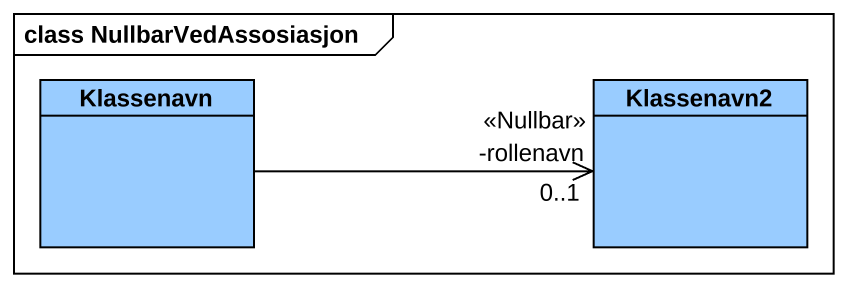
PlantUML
@startuml
mainframe class NullbarVedAssosiasjon
hide circle
hide empty members
class Klassenavn #99CCFF
class Klassenavn2 #99CCFF
Klassenavn -right-> "0..1\n-rollenavn\n<<Nullbar>>" Klassenavn2
@enduml
